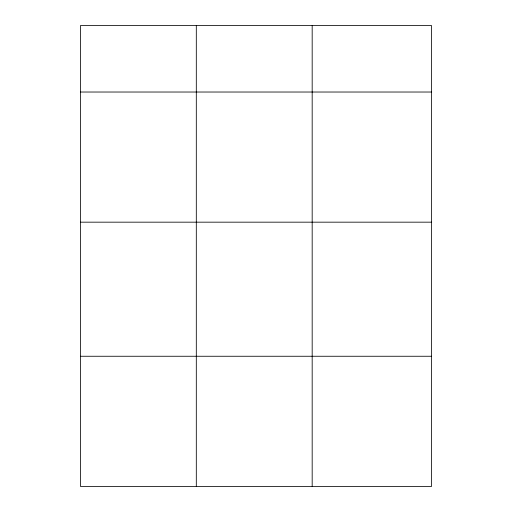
<?xml version="1.0" encoding="UTF-8"?>
<svg xmlns="http://www.w3.org/2000/svg" width="512" height="512" viewBox="0 0 512 512"><rect width="100%" height="100%" fill="white"/><g stroke="black" fill="none" stroke-linecap="round" stroke-linejoin="round"><path stroke-width="0.77" d="M431.571 222.17L431.571 25.6L80.429 25.6L80.429 486.4L431.571 486.4L431.571 222.17L80.429 222.17M80.429 92.026L431.571 92.026M80.429 356.256L431.571 356.256M312.179 25.6L312.179 486.4M196.307 25.6L196.307 486.4"/></g></svg>
